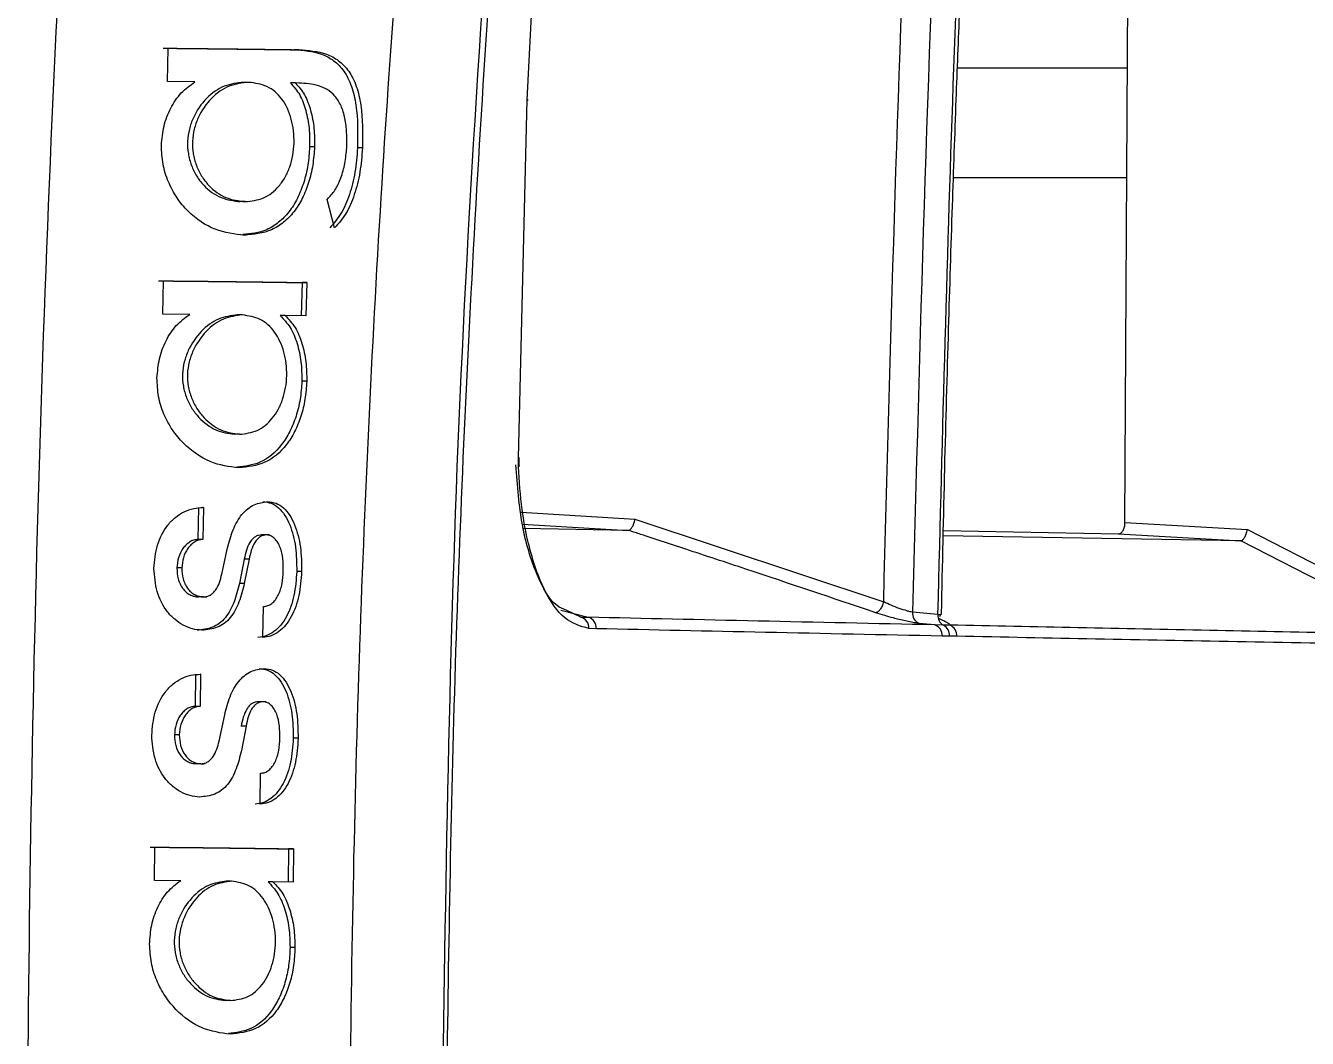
# Model space of a CAD drawing. Extents: x 525 to 609, y 649 to 778.
# Drawn here: x 539.108 to 541.303, y 718.034 to 719.768 of the extents above; entities that cross this region are included whole.
import ezdxf

# ---------------------------------------------------------------- set-up
doc = ezdxf.new("R2010")
doc.units = 0
doc.header["$MEASUREMENT"] = 0
doc.layers.add('1', color=4, linetype='Continuous')

# ---------------------------------------------------------------- blocks, each defined once
blk = doc.blocks.new('JETSETTER')
at = {"layer": '1', "color": 3, "linetype": 'Continuous', "lineweight": 25}
for p, q in [((15.8634, 49.7928), (15.87, 51.0135)), ((14.2237, 50.548), (14.225, 50.605)), ((14.4485, 50.6024), (14.4401, 50.6024)), ((15.8676, 50.5708), (15.5765, 50.5708)), ((14.2709, 50.5475), (14.2237, 50.548)), ((14.3618, 50.5465), (14.3535, 50.5465)), ((14.4428, 50.5455), (14.4344, 50.5455)), ((14.4491, 50.5454), (14.4428, 50.5455)), ((14.8248, 49.9036), (14.8399, 50.5166)), ((14.4757, 50.4362), (14.4673, 50.4362)), ((14.5577, 50.4341), (14.5493, 50.4341)), ((15.5697, 50.3833), (15.8666, 50.3833)), ((14.3568, 50.3422), (14.3484, 50.3422)), ((14.3568, 50.3422), (14.3577, 50.3422)), ((14.5101, 50.2974), (14.4974, 50.3461)), ((14.2158, 50.1496), (14.2168, 50.2065)), ((14.4543, 50.2036), (14.4525, 50.1466)), ((14.4627, 50.2036), (14.4543, 50.2036)), ((14.4627, 50.2036), (14.4609, 50.1466)), ((14.2619, 50.1491), (14.2158, 50.1496)), ((14.3512, 50.1481), (14.3429, 50.1481)), ((14.4252, 50.1471), (14.4169, 50.1471)), ((14.4609, 50.1466), (14.4252, 50.1471)), ((14.4623, 50.0345), (14.4539, 50.0345)), ((14.3471, 49.9438), (14.3388, 49.9438)), ((14.3471, 49.9438), (14.348, 49.9438)), ((14.8247, 49.8883), (14.8248, 49.9036)), ((14.8261, 49.8895), (14.8262, 49.9042)), ((14.8261, 49.8888), (14.8261, 49.8893)), ((14.277, 49.8186), (14.2759, 49.7635)), ((14.2853, 49.8186), (14.2843, 49.7635)), ((14.2853, 49.8186), (14.2845, 49.8186)), ((14.8293, 49.8102), (15.0243, 49.7987)), ((15.0243, 49.7987), (15.4502, 49.6569)), ((14.8315, 49.79), (15.0129, 49.7793)), ((15.0129, 49.7793), (14.8335, 49.7823)), ((15.5524, 49.7788), (15.8524, 49.7734)), ((15.8634, 49.7928), (16.0734, 49.7807)), ((16.0734, 49.7807), (16.3304, 49.6484)), ((14.2843, 49.7635), (14.2759, 49.7635)), ((14.3987, 49.7714), (14.385, 49.7714)), ((16.0617, 49.7614), (15.5522, 49.7701)), ((15.8524, 49.7734), (16.0617, 49.7614)), ((16.3155, 49.6309), (16.0617, 49.7614)), ((14.3169, 49.7042), (14.3268, 49.7493)), ((14.2483, 49.7148), (14.2399, 49.7148)), ((14.3553, 49.7298), (14.347, 49.688)), ((14.3637, 49.7298), (14.3553, 49.7298)), ((14.3637, 49.7298), (14.3554, 49.688)), ((14.4536, 49.7089), (14.4452, 49.7089)), ((14.3554, 49.688), (14.347, 49.688)), ((14.2854, 49.6653), (14.2771, 49.6653)), ((14.2854, 49.6653), (14.2911, 49.6653)), ((14.3872, 49.5959), (14.3883, 49.6489)), ((14.8974, 49.6428), (14.9443, 49.6305)), ((14.9314, 49.6308), (14.9066, 49.6427)), ((14.9314, 49.6308), (14.9443, 49.6305)), ((15.5431, 49.635), (15.4996, 49.6392)), ((15.5465, 49.6318), (15.5491, 49.6372)), ((14.9584, 49.6108), (14.9454, 49.6112)), ((15.538, 49.6174), (15.5107, 49.62)), ((15.5524, 49.6167), (15.538, 49.6174)), ((15.5633, 49.6169), (15.5524, 49.6167)), ((15.5631, 49.5983), (15.5504, 49.5983)), ((15.5757, 49.5978), (15.5631, 49.5983)), ((14.2721, 49.5329), (14.2713, 49.4778)), ((14.2804, 49.5329), (14.2796, 49.4778)), ((14.2804, 49.5329), (14.2797, 49.5329)), ((14.2796, 49.4778), (14.2713, 49.4778)), ((14.3929, 49.4857), (14.3792, 49.4857)), ((14.3122, 49.4185), (14.3218, 49.4636)), ((14.2441, 49.4291), (14.2357, 49.4291)), ((14.3584, 49.4441), (14.35, 49.4441)), ((14.3584, 49.4441), (14.3504, 49.4023)), ((14.4475, 49.4232), (14.4392, 49.4232)), ((14.2811, 49.3796), (14.2727, 49.3796)), ((14.2811, 49.3796), (14.2868, 49.3796)), ((14.3823, 49.3102), (14.3831, 49.3632)), ((14.2019, 49.1798), (14.2024, 49.2367)), ((14.4313, 49.2338), (14.4305, 49.1768)), ((14.4396, 49.2338), (14.4313, 49.2338)), ((14.4396, 49.2338), (14.4388, 49.1768)), ((14.2465, 49.1793), (14.2019, 49.1798)), ((14.333, 49.1783), (14.3246, 49.1783)), ((14.4045, 49.1773), (14.3961, 49.1773)), ((14.4388, 49.1768), (14.4045, 49.1773)), ((14.4421, 49.0647), (14.4337, 49.0647)), ((14.3317, 48.974), (14.3233, 48.974)), ((14.3317, 48.974), (14.3325, 48.974))]:
    blk.add_line(p, q, dxfattribs=at)
for centre, radius, start, end in [((14.9261, 49.6122), 0.0193, 356.9135, 74.2802), ((14.939, 49.6119), 0.0193, 356.9389, 74.2703), ((15.5185, 49.6373), 0.019, 174.4118, 245.7826), ((15.5626, 49.6333), 0.0195, 175.0637, 238.7872), ((15.5309, 49.5992), 0.0195, 357.1615, 68.6856), ((15.5432, 49.599), 0.02, 358.0102, 62.28), ((15.5562, 49.5987), 0.0195, 357.1569, 68.4201)]:
    blk.add_arc(centre, radius, start, end, dxfattribs=at)
for points, knots in [([(14.3711, 54.0201), (14.3109, 53.6225), (14.1913, 52.8313), (14.0886, 51.6372), (14.0183, 50.4483), (13.9849, 49.2603), (13.9791, 48.0806), (13.9958, 46.9084), (14.0489, 45.7426), (14.1428, 44.5718), (14.2527, 43.7947), (14.308, 43.4039)], [0, 0, 0, 0, 0.113392, 0.225638, 0.337341, 0.448782, 0.560233, 0.669481, 0.778832, 0.888788, 1, 1, 1, 1]), ([(15.0878, 54.0105), (15.055, 53.8551), (14.9889, 53.5411), (14.9011, 53.062), (14.8212, 52.5712), (14.7504, 52.0689), (14.6909, 51.5698), (14.6334, 50.9879), (14.5833, 50.3124), (14.547, 49.5188), (14.5338, 48.798), (14.5356, 48.1694), (14.5459, 47.6519), (14.5648, 47.1505), (14.5918, 46.6656), (14.6275, 46.1827), (14.6822, 45.5959), (14.7652, 44.9085), (14.8821, 44.1387), (14.9798, 43.6372), (15.0279, 43.3901)], [0, 0, 0, 0, 0.044709, 0.090349, 0.13691, 0.184379, 0.232745, 0.277954, 0.348417, 0.422679, 0.500679, 0.550525, 0.598903, 0.645795, 0.691185, 0.735062, 0.781563, 0.856423, 0.929252, 1, 1, 1, 1]), ([(15.5431, 49.635), (15.5512, 49.9472), (15.5672, 50.5715), (15.611, 51.5073), (15.6556, 52.1299), (15.6779, 52.4413)], [0, 0, 0, 0, 0.333307, 0.666645, 1, 1, 1, 1]), ([(15.6328, 52.4213), (15.6008, 51.9582), (15.5367, 51.032), (15.512, 50.1034), (15.4996, 49.6392)], [0, 0, 0, 0, 0.500027, 1, 1, 1, 1]), ([(15.5492, 49.6372), (15.551, 49.7199), (15.5545, 49.8824), (15.561, 50.1151), (15.5676, 50.3257), (15.574, 50.5076), (15.5799, 50.6608), (15.5852, 50.79), (15.5909, 50.922), (15.5982, 51.0795), (15.6082, 51.2802), (15.6213, 51.52), (15.638, 51.7989), (15.6581, 52.1026), (15.6742, 52.3133), (15.6821, 52.418)], [0, 0, 0, 0, 0.0891037, 0.1750696, 0.2507321, 0.3160921, 0.3711488, 0.4159022, 0.4554159, 0.5135098, 0.5856868, 0.671947, 0.7722908, 0.8867187, 1, 1, 1, 1]), ([(15.4502, 49.6569), (15.4617, 50.0945), (15.4849, 50.9698), (15.5425, 51.8431), (15.5714, 52.2797)], [0, 0, 0, 0, 0.49994, 1, 1, 1, 1]), ([(14.8399, 50.5166), (14.8458, 50.6351), (14.857, 50.8623), (14.8839, 51.1978), (14.9074, 51.414), (14.9191, 51.5221)], [0, 0, 0, 0, 0.3524191, 0.6760723, 1, 1, 1, 1]), ([(14.6937, 48.7003), (14.6996, 49.1227), (14.7112, 49.9675), (14.7715, 50.8102), (14.8016, 51.2316)], [0, 0, 0, 0, 0.499996, 1, 1, 1, 1]), ([(14.8157, 51.2322), (14.81, 51.1641), (14.7813, 50.8237), (14.7429, 50.2314), (14.7101, 49.4546), (14.7034, 48.9505), (14.7, 48.6984)], [0, 0, 0, 0, 0.080791, 0.403984, 0.70191, 1, 1, 1, 1]), ([(14.2166, 50.605), (14.2576, 50.6045), (14.3395, 50.6037), (14.4066, 50.6028), (14.4401, 50.6024)], [0, 0, 0, 0, 0.5002552, 1, 1, 1, 1]), ([(14.225, 50.605), (14.266, 50.6045), (14.3479, 50.6037), (14.415, 50.6028), (14.4485, 50.6024)], [0, 0, 0, 0, 0.500249, 1, 1, 1, 1]), ([(14.4401, 50.6024), (14.4566, 50.6012), (14.4813, 50.5994), (14.5088, 50.5848), (14.5267, 50.567), (14.5396, 50.5406), (14.5501, 50.4968), (14.5496, 50.4592), (14.5493, 50.4341)], [0, 0, 0, 0, 0.249345, 0.375039, 0.500403, 0.625244, 0.750197, 1, 1, 1, 1]), ([(14.4485, 50.6024), (14.4649, 50.6012), (14.4896, 50.5994), (14.5172, 50.5848), (14.535, 50.567), (14.548, 50.5406), (14.5584, 50.4968), (14.558, 50.4592), (14.5577, 50.4341)], [0, 0, 0, 0, 0.249351, 0.375037, 0.500403, 0.625244, 0.750196, 1, 1, 1, 1]), ([(14.2134, 50.4387), (14.2144, 50.4498), (14.2164, 50.4721), (14.2286, 50.5028), (14.2464, 50.5299), (14.2628, 50.5416), (14.2709, 50.5475)], [0, 0, 0, 0, 0.251837, 0.502159, 0.750559, 1, 1, 1, 1]), ([(14.3544, 50.5465), (14.3432, 50.5453), (14.3209, 50.5428), (14.2894, 50.5209), (14.27, 50.4929), (14.2607, 50.4665), (14.2575, 50.4455), (14.2589, 50.4243), (14.2644, 50.404), (14.2734, 50.3855), (14.2894, 50.3648), (14.3152, 50.3464), (14.3373, 50.3436), (14.3484, 50.3422)], [0, 0, 0, 0, 0.124946, 0.2493568, 0.3746145, 0.4370006, 0.4991659, 0.5613743, 0.6238107, 0.6866109, 0.749653, 0.874484, 1, 1, 1, 1]), ([(14.3628, 50.5465), (14.3516, 50.5453), (14.3292, 50.5428), (14.2978, 50.5209), (14.2783, 50.4929), (14.2691, 50.4665), (14.2659, 50.4455), (14.2673, 50.4243), (14.2727, 50.404), (14.2817, 50.3855), (14.2978, 50.3648), (14.3236, 50.3464), (14.3457, 50.3436), (14.3568, 50.3422)], [0, 0, 0, 0, 0.124946, 0.249355, 0.374619, 0.437005, 0.49917, 0.561379, 0.623812, 0.686612, 0.749649, 0.874484, 1, 1, 1, 1]), ([(14.3568, 50.3422), (14.3675, 50.3433), (14.3888, 50.3456), (14.4117, 50.3634), (14.4257, 50.3837), (14.4337, 50.4017), (14.4389, 50.4216), (14.441, 50.4426), (14.4401, 50.4636), (14.4363, 50.4837), (14.4296, 50.5022), (14.4202, 50.5183), (14.4083, 50.5308), (14.3898, 50.5431), (14.3736, 50.5451), (14.3628, 50.5465)], [0, 0, 0, 0, 0.124784, 0.249008, 0.31191, 0.374468, 0.436782, 0.499079, 0.561575, 0.62413, 0.686729, 0.749478, 0.812048, 0.87451, 1, 1, 1, 1]), ([(14.4344, 50.5455), (14.4401, 50.5391), (14.4514, 50.5263), (14.4613, 50.4985), (14.4672, 50.4682), (14.4673, 50.4469), (14.4673, 50.4362)], [0, 0, 0, 0, 0.2495579, 0.4990385, 0.7488922, 1, 1, 1, 1]), ([(14.4428, 50.5455), (14.4484, 50.5391), (14.4597, 50.5263), (14.4696, 50.4985), (14.4756, 50.4682), (14.4757, 50.4469), (14.4757, 50.4362)], [0, 0, 0, 0, 0.249569, 0.499046, 0.748905, 1, 1, 1, 1]), ([(14.5307, 50.4346), (14.5309, 50.4432), (14.5312, 50.4603), (14.5284, 50.4852), (14.5216, 50.5072), (14.5074, 50.5295), (14.4829, 50.5431), (14.4604, 50.5446), (14.4491, 50.5454)], [0, 0, 0, 0, 0.125493, 0.250168, 0.375051, 0.500572, 0.750148, 1, 1, 1, 1]), ([(14.8399, 50.5166), (14.8404, 50.5166), (14.8416, 50.5167), (14.8415, 50.5168), (14.8403, 50.5169), (14.8399, 50.517)], [0, 0, 0, 0, 0.388935, 0.795836, 1, 1, 1, 1]), ([(14.3557, 50.2845), (14.3389, 50.2865), (14.3054, 50.2906), (14.2651, 50.3174), (14.2394, 50.3481), (14.2247, 50.3757), (14.2149, 50.4063), (14.2139, 50.4279), (14.2134, 50.4387)], [0, 0, 0, 0, 0.250278, 0.498062, 0.623327, 0.748656, 0.873982, 1, 1, 1, 1]), ([(14.4673, 50.4362), (14.4665, 50.4257), (14.465, 50.4047), (14.4577, 50.3747), (14.4469, 50.3474), (14.4324, 50.324), (14.4145, 50.306), (14.3888, 50.2895), (14.3668, 50.2872), (14.3528, 50.2857)], [0, 0, 0, 0, 0.129604, 0.258556, 0.386953, 0.515093, 0.643099, 0.771608, 1, 1, 1, 1]), ([(14.4757, 50.4362), (14.4749, 50.4257), (14.4734, 50.4047), (14.466, 50.3747), (14.4553, 50.3474), (14.4408, 50.324), (14.4229, 50.306), (14.3955, 50.2886), (14.3716, 50.2862), (14.3557, 50.2845)], [0, 0, 0, 0, 0.125807, 0.250974, 0.375602, 0.499985, 0.624245, 0.748973, 1, 1, 1, 1]), ([(14.4974, 50.3461), (14.502, 50.351), (14.5111, 50.3609), (14.5212, 50.3825), (14.5284, 50.4074), (14.53, 50.4255), (14.5307, 50.4346)], [0, 0, 0, 0, 0.251109, 0.500566, 0.749471, 1, 1, 1, 1]), ([(14.5493, 50.4341), (14.5482, 50.4201), (14.546, 50.3921), (14.5362, 50.3534), (14.5217, 50.3202), (14.5084, 50.305), (14.5017, 50.2974)], [0, 0, 0, 0, 0.250653, 0.499403, 0.748664, 1, 1, 1, 1]), ([(14.5577, 50.4341), (14.5566, 50.4201), (14.5544, 50.3921), (14.5445, 50.3534), (14.5301, 50.3202), (14.5168, 50.305), (14.5101, 50.2974)], [0, 0, 0, 0, 0.250651, 0.499405, 0.748655, 1, 1, 1, 1]), ([(14.2085, 50.2065), (14.2545, 50.2061), (14.3468, 50.2051), (14.4184, 50.2041), (14.4543, 50.2036)], [0, 0, 0, 0, 0.498859, 1, 1, 1, 1]), ([(14.2168, 50.2065), (14.2629, 50.2061), (14.3551, 50.2051), (14.4268, 50.2041), (14.4627, 50.2036)], [0, 0, 0, 0, 0.498861, 1, 1, 1, 1]), ([(14.2059, 50.0403), (14.2069, 50.0514), (14.2087, 50.0736), (14.2204, 50.1044), (14.2378, 50.1316), (14.2538, 50.1432), (14.2619, 50.1491)], [0, 0, 0, 0, 0.252349, 0.502747, 0.750663, 1, 1, 1, 1]), ([(14.3437, 50.1481), (14.3328, 50.1467), (14.3109, 50.144), (14.2805, 50.1216), (14.2614, 50.094), (14.2521, 50.068), (14.2488, 50.0471), (14.2503, 50.026), (14.2561, 50.0059), (14.2653, 49.9877), (14.2813, 49.9673), (14.3063, 49.9485), (14.3279, 49.9453), (14.3388, 49.9438)], [0, 0, 0, 0, 0.124858, 0.249327, 0.374409, 0.436718, 0.498904, 0.561115, 0.623653, 0.686706, 0.749693, 0.87455, 1, 1, 1, 1]), ([(14.3521, 50.1481), (14.3412, 50.1467), (14.3193, 50.144), (14.2889, 50.1216), (14.2698, 50.094), (14.2605, 50.068), (14.2572, 50.0471), (14.2587, 50.026), (14.2645, 50.0059), (14.2737, 49.9877), (14.2896, 49.9673), (14.3147, 49.9485), (14.3363, 49.9453), (14.3471, 49.9438)], [0, 0, 0, 0, 0.124865, 0.249327, 0.374409, 0.436719, 0.498904, 0.561115, 0.623653, 0.686705, 0.749688, 0.874547, 1, 1, 1, 1]), ([(14.3471, 49.9438), (14.3576, 49.945), (14.3783, 49.9475), (14.4003, 49.9657), (14.4138, 49.9859), (14.4215, 50.0038), (14.4265, 50.0235), (14.4286, 50.0442), (14.4275, 50.065), (14.4236, 50.0849), (14.4169, 50.1032), (14.4047, 50.1242), (14.3834, 50.1436), (14.3626, 50.1466), (14.3521, 50.1481)], [0, 0, 0, 0, 0.124992, 0.249363, 0.312142, 0.374762, 0.43713, 0.499406, 0.561772, 0.624293, 0.687078, 0.750136, 0.874834, 1, 1, 1, 1]), ([(14.4169, 50.1471), (14.4229, 50.1408), (14.435, 50.1281), (14.4465, 50.0999), (14.4535, 50.0683), (14.4538, 50.0458), (14.4539, 50.0345)], [0, 0, 0, 0, 0.249091, 0.497556, 0.74819, 1, 1, 1, 1]), ([(14.4252, 50.1471), (14.4313, 50.1408), (14.4434, 50.1281), (14.4549, 50.0999), (14.4619, 50.0683), (14.4622, 50.0458), (14.4623, 50.0345)], [0, 0, 0, 0, 0.249087, 0.497555, 0.748192, 1, 1, 1, 1]), ([(14.3459, 49.8861), (14.3294, 49.8883), (14.2965, 49.8926), (14.2573, 49.9203), (14.2318, 49.9506), (14.217, 49.9777), (14.2073, 50.0081), (14.2064, 50.0295), (14.2059, 50.0403)], [0, 0, 0, 0, 0.249761, 0.49883, 0.624122, 0.749065, 0.874318, 1, 1, 1, 1]), ([(14.4539, 50.0345), (14.4532, 50.0242), (14.4518, 50.0036), (14.4445, 49.9743), (14.4338, 49.9478), (14.415, 49.9179), (14.385, 49.8923), (14.3563, 49.8889), (14.3428, 49.8873)], [0, 0, 0, 0, 0.129581, 0.258562, 0.387431, 0.516127, 0.772115, 1, 1, 1, 1]), ([(14.4623, 50.0345), (14.4616, 50.0242), (14.4601, 50.0036), (14.4528, 49.9743), (14.4421, 49.9478), (14.4233, 49.9179), (14.3918, 49.8914), (14.3612, 49.8879), (14.3459, 49.8861)], [0, 0, 0, 0, 0.1257172, 0.2508553, 0.3758774, 0.5007434, 0.7490938, 1, 1, 1, 1]), ([(14.9066, 49.6427), (14.9013, 49.6447), (14.8823, 49.6517), (14.8549, 49.7013), (14.8288, 49.7847), (14.8231, 49.856), (14.8202, 49.8917)], [0, 0, 0, 0, 0.114259, 0.409359, 0.704663, 1, 1, 1, 1]), ([(14.8259, 49.8899), (14.8261, 49.8897), (14.8265, 49.8892), (14.8254, 49.8887), (14.8247, 49.8883)], [0, 0, 0, 0, 0.321646, 1, 1, 1, 1]), ([(14.9454, 49.6112), (14.9312, 49.615), (14.904, 49.6224), (14.8676, 49.6744), (14.8439, 49.7422), (14.8295, 49.8169), (14.8264, 49.8635), (14.8247, 49.8883)], [0, 0, 0, 0, 0.236085, 0.451985, 0.6924227, 0.8359136, 1, 1, 1, 1]), ([(14.8248, 49.9036), (14.8254, 49.9037), (14.8265, 49.9039), (14.8261, 49.9041), (14.826, 49.9041)], [0, 0, 0, 0, 0.606807, 1, 1, 1, 1]), ([(14.3268, 49.7493), (14.3296, 49.7598), (14.335, 49.7807), (14.3478, 49.8034), (14.361, 49.8165), (14.3758, 49.826), (14.3876, 49.8274), (14.3954, 49.8283)], [0, 0, 0, 0, 0.251036, 0.498925, 0.623583, 0.748548, 1, 1, 1, 1]), ([(14.3871, 49.8283), (14.3919, 49.8278), (14.4016, 49.8267), (14.4145, 49.8184), (14.4253, 49.8055), (14.4362, 49.7838), (14.4445, 49.751), (14.445, 49.723), (14.4452, 49.7089)], [0, 0, 0, 0, 0.125638, 0.250278, 0.375169, 0.501023, 0.749758, 1, 1, 1, 1]), ([(14.3954, 49.8283), (14.4003, 49.8278), (14.4099, 49.8267), (14.4229, 49.8184), (14.4336, 49.8055), (14.4445, 49.7838), (14.4529, 49.751), (14.4534, 49.723), (14.4536, 49.7089)], [0, 0, 0, 0, 0.125629, 0.250273, 0.375169, 0.501023, 0.749759, 1, 1, 1, 1]), ([(14.2007, 49.714), (14.2019, 49.7274), (14.2044, 49.7543), (14.2198, 49.7843), (14.2371, 49.8022), (14.2524, 49.8117), (14.2687, 49.8176), (14.2798, 49.8182), (14.2853, 49.8186)], [0, 0, 0, 0, 0.250119, 0.498622, 0.623912, 0.74854, 0.873829, 1, 1, 1, 1]), ([(15.0129, 49.7793), (15.0136, 49.7794), (15.0148, 49.7796), (15.0171, 49.7813), (15.0198, 49.7848), (15.0221, 49.7899), (15.0235, 49.7947), (15.024, 49.7973), (15.0243, 49.7987)], [0, 0, 0, 0, 0.138115, 0.269, 0.50147, 0.734973, 0.864573, 1, 1, 1, 1]), ([(15.4365, 49.6383), (15.3625, 49.6632), (15.2542, 49.6997), (15.1224, 49.7433), (15.0583, 49.7644), (15.0266, 49.7749), (15.0171, 49.778), (15.014, 49.779), (15.0129, 49.7793)], [0, 0, 0, 0, 0.5251924, 0.7678535, 0.9326208, 0.9785388, 0.9923312, 1, 1, 1, 1]), ([(15.8524, 49.7734), (15.8539, 49.7737), (15.8568, 49.7742), (15.8603, 49.7788), (15.8629, 49.7851), (15.8633, 49.7902), (15.8634, 49.7928)], [0, 0, 0, 0, 0.253403, 0.505513, 0.752045, 1, 1, 1, 1]), ([(16.0617, 49.7614), (16.0623, 49.7616), (16.0635, 49.7618), (16.0657, 49.7637), (16.0684, 49.7673), (16.0713, 49.7734), (16.0727, 49.7782), (16.0734, 49.7807)], [0, 0, 0, 0, 0.1437803, 0.277707, 0.5110425, 0.7448354, 1, 1, 1, 1]), ([(14.2759, 49.7635), (14.2735, 49.7633), (14.2686, 49.7628), (14.2617, 49.7595), (14.2554, 49.7545), (14.2484, 49.746), (14.2417, 49.7327), (14.2405, 49.7208), (14.2399, 49.7148)], [0, 0, 0, 0, 0.125142, 0.2500848, 0.3753398, 0.5006875, 0.7503301, 1, 1, 1, 1]), ([(14.2843, 49.7635), (14.2819, 49.7633), (14.277, 49.7628), (14.27, 49.7595), (14.2638, 49.7545), (14.2567, 49.746), (14.2501, 49.7327), (14.2489, 49.7208), (14.2483, 49.7148)], [0, 0, 0, 0, 0.125133, 0.250076, 0.375354, 0.500714, 0.750329, 1, 1, 1, 1]), ([(14.3853, 49.7714), (14.3834, 49.7713), (14.3797, 49.771), (14.3742, 49.7686), (14.3692, 49.7645), (14.3636, 49.757), (14.3586, 49.7453), (14.3564, 49.735), (14.3553, 49.7298)], [0, 0, 0, 0, 0.125275, 0.250066, 0.375087, 0.500395, 0.749665, 1, 1, 1, 1]), ([(14.3936, 49.7714), (14.3918, 49.7713), (14.3881, 49.771), (14.3826, 49.7686), (14.3776, 49.7645), (14.372, 49.757), (14.3669, 49.7453), (14.3648, 49.735), (14.3637, 49.7298)], [0, 0, 0, 0, 0.125286, 0.250089, 0.375086, 0.500412, 0.749672, 1, 1, 1, 1]), ([(14.4222, 49.7094), (14.4221, 49.7164), (14.422, 49.7305), (14.4183, 49.7475), (14.4129, 49.7589), (14.4074, 49.7656), (14.4009, 49.7703), (14.3961, 49.771), (14.3936, 49.7714)], [0, 0, 0, 0, 0.250957, 0.499268, 0.624739, 0.750017, 0.874661, 1, 1, 1, 1]), ([(14.2828, 49.6083), (14.2773, 49.6088), (14.2664, 49.6097), (14.2505, 49.6164), (14.2359, 49.6263), (14.219, 49.6441), (14.2037, 49.6737), (14.2017, 49.7005), (14.2007, 49.714)], [0, 0, 0, 0, 0.125887, 0.251156, 0.376048, 0.50073, 0.749016, 1, 1, 1, 1]), ([(14.2399, 49.7148), (14.2403, 49.7085), (14.2408, 49.6991), (14.2451, 49.6877), (14.2496, 49.68), (14.2554, 49.6736), (14.2621, 49.6689), (14.2694, 49.6659), (14.2745, 49.6655), (14.2771, 49.6653)], [0, 0, 0, 0, 0.2491325, 0.3739325, 0.4985441, 0.6237178, 0.7486847, 0.8741056, 1, 1, 1, 1]), ([(14.2483, 49.7148), (14.2486, 49.7085), (14.2491, 49.6991), (14.2535, 49.6877), (14.258, 49.68), (14.2637, 49.6736), (14.2704, 49.6689), (14.2778, 49.6659), (14.2829, 49.6655), (14.2854, 49.6653)], [0, 0, 0, 0, 0.249133, 0.373933, 0.498544, 0.623712, 0.748672, 0.874104, 1, 1, 1, 1]), ([(14.2854, 49.6653), (14.2874, 49.6654), (14.2915, 49.6657), (14.2972, 49.6683), (14.3023, 49.6722), (14.3081, 49.6791), (14.3134, 49.6899), (14.3158, 49.6994), (14.3169, 49.7042)], [0, 0, 0, 0, 0.125615, 0.250572, 0.375574, 0.500483, 0.749032, 1, 1, 1, 1]), ([(14.4452, 49.7089), (14.4442, 49.695), (14.4421, 49.6673), (14.4309, 49.636), (14.4182, 49.6164), (14.4064, 49.6054), (14.3933, 49.5979), (14.3837, 49.5965), (14.3788, 49.5959)], [0, 0, 0, 0, 0.250009, 0.498387, 0.623604, 0.748659, 0.874002, 1, 1, 1, 1]), ([(14.4536, 49.7089), (14.4525, 49.695), (14.4504, 49.6673), (14.4393, 49.636), (14.4265, 49.6164), (14.4148, 49.6054), (14.4016, 49.5979), (14.392, 49.5965), (14.3872, 49.5959)], [0, 0, 0, 0, 0.250008, 0.498391, 0.623599, 0.748658, 0.873998, 1, 1, 1, 1]), ([(14.3883, 49.6489), (14.3908, 49.6492), (14.3958, 49.6498), (14.4027, 49.6539), (14.4088, 49.6602), (14.4154, 49.671), (14.4208, 49.6877), (14.4217, 49.7022), (14.4222, 49.7094)], [0, 0, 0, 0, 0.125206, 0.250172, 0.375292, 0.500716, 0.750266, 1, 1, 1, 1]), ([(14.347, 49.688), (14.3444, 49.6774), (14.339, 49.6562), (14.3267, 49.6327), (14.3129, 49.6194), (14.2969, 49.6103), (14.2834, 49.6091), (14.2744, 49.6083)], [0, 0, 0, 0, 0.251787, 0.50007, 0.624348, 0.748698, 1, 1, 1, 1]), ([(14.3554, 49.688), (14.3527, 49.6774), (14.3474, 49.6562), (14.3351, 49.6327), (14.3213, 49.6194), (14.3053, 49.6103), (14.2918, 49.6091), (14.2828, 49.6083)], [0, 0, 0, 0, 0.251784, 0.500068, 0.624351, 0.748701, 1, 1, 1, 1]), ([(15.4502, 49.6569), (15.4498, 49.6556), (15.449, 49.653), (15.447, 49.6483), (15.4441, 49.6434), (15.4409, 49.64), (15.4384, 49.6385), (15.4372, 49.6383), (15.4365, 49.6383)], [0, 0, 0, 0, 0.136828, 0.267147, 0.500025, 0.732857, 0.863188, 1, 1, 1, 1]), ([(15.4996, 49.6392), (15.4982, 49.6394), (15.4954, 49.6399), (15.488, 49.6419), (15.4771, 49.6454), (15.463, 49.6507), (15.4544, 49.6549), (15.4502, 49.6569)], [0, 0, 0, 0, 0.1198646, 0.2428586, 0.4954326, 0.7504851, 1, 1, 1, 1]), ([(15.538, 49.6174), (15.436, 49.6196), (15.2316, 49.6239), (15.0402, 49.6283), (14.9443, 49.6305)], [0, 0, 0, 0, 0.498629, 1, 1, 1, 1]), ([(15.4668, 49.6292), (15.4618, 49.6306), (15.4513, 49.6334), (15.4416, 49.6366), (15.4365, 49.6383)], [0, 0, 0, 0, 0.4799108, 1, 1, 1, 1]), ([(15.5107, 49.62), (15.5082, 49.6203), (15.503, 49.6209), (15.4899, 49.6235), (15.4772, 49.6263), (15.4683, 49.6288), (15.4668, 49.6292)], [0, 0, 0, 0, 0.237624, 0.481987, 0.910337, 1, 1, 1, 1]), ([(15.5487, 49.6372), (15.5489, 49.6364), (15.5491, 49.6352), (15.5466, 49.6347), (15.5443, 49.6349), (15.5431, 49.635)], [0, 0, 0, 0, 0.445535, 0.725734, 1, 1, 1, 1]), ([(15.5439, 49.6288), (15.5472, 49.6274), (15.5538, 49.6246), (15.5598, 49.6212), (15.5633, 49.6185), (15.5633, 49.6174), (15.5633, 49.6169)], [0, 0, 0, 0, 0.266417, 0.5357679, 0.7686851, 1, 1, 1, 1]), ([(15.5504, 49.5983), (15.4485, 49.6003), (15.2447, 49.6045), (15.0538, 49.6087), (14.9584, 49.6108)], [0, 0, 0, 0, 0.499983, 1, 1, 1, 1]), ([(20.1426, 49.5339), (20.0867, 49.5348), (19.9856, 49.5364), (19.8517, 49.5386), (19.75, 49.5403), (19.68, 49.5414), (19.6385, 49.5421), (19.5997, 49.5428), (19.5534, 49.5435), (19.4923, 49.5445), (19.4315, 49.5455), (19.3623, 49.5467), (19.2901, 49.5479), (19.21, 49.5492), (19.1258, 49.5506), (19.0295, 49.5523), (18.9275, 49.554), (18.8086, 49.5561), (18.6786, 49.5583), (18.5386, 49.5607), (18.3901, 49.5633), (18.2413, 49.5659), (18.0904, 49.5686), (17.9411, 49.5713), (17.7908, 49.574), (17.6344, 49.5769), (17.477, 49.5798), (17.3089, 49.5829), (17.1363, 49.5861), (16.962, 49.5894), (16.791, 49.5927), (16.6235, 49.5958), (16.3587, 49.601), (15.9967, 49.608), (15.7096, 49.6139), (15.5633, 49.6169)], [0, 0, 0, 0, 0.0311019, 0.0562823, 0.0755409, 0.0888777, 0.0962928, 0.0993372, 0.1111644, 0.1229632, 0.1347331, 0.1464745, 0.1633002, 0.1770637, 0.1936844, 0.2131618, 0.2344577, 0.2548751, 0.2849746, 0.313681, 0.3409947, 0.3771607, 0.4069532, 0.436616, 0.4726309, 0.5041052, 0.5386976, 0.5764082, 0.6161641, 0.6551152, 0.6953622, 0.7345345, 0.7727635, 0.8842696, 1, 1, 1, 1]), ([(20.1511, 49.5159), (19.9283, 49.5199), (19.4829, 49.5279), (18.8512, 49.5397), (18.2435, 49.5507), (17.661, 49.5608), (17.1002, 49.5703), (16.5623, 49.5795), (16.0488, 49.5886), (15.7334, 49.5947), (15.5757, 49.5978)], [0, 0, 0, 0, 0.124992, 0.249991, 0.374994, 0.500001, 0.625009, 0.750014, 0.875011, 1, 1, 1, 1]), ([(14.3218, 49.4636), (14.3245, 49.4741), (14.3298, 49.495), (14.3424, 49.5177), (14.3554, 49.5308), (14.37, 49.5403), (14.3816, 49.5417), (14.3894, 49.5426)], [0, 0, 0, 0, 0.251034, 0.49893, 0.62358, 0.748549, 1, 1, 1, 1]), ([(14.381, 49.5426), (14.3859, 49.5421), (14.3954, 49.5409), (14.4083, 49.5327), (14.419, 49.5198), (14.4299, 49.4981), (14.4383, 49.4653), (14.4389, 49.4372), (14.4392, 49.4232)], [0, 0, 0, 0, 0.125637, 0.25027, 0.375162, 0.501022, 0.749764, 1, 1, 1, 1]), ([(14.3894, 49.5426), (14.3942, 49.5421), (14.4038, 49.5409), (14.4167, 49.5327), (14.4273, 49.5198), (14.4382, 49.4981), (14.4467, 49.4653), (14.4472, 49.4372), (14.4475, 49.4232)], [0, 0, 0, 0, 0.125626, 0.250263, 0.375156, 0.501015, 0.749757, 1, 1, 1, 1]), ([(14.1969, 49.4283), (14.1981, 49.4417), (14.2004, 49.4685), (14.2156, 49.4985), (14.2327, 49.5164), (14.2478, 49.526), (14.264, 49.5319), (14.2749, 49.5325), (14.2804, 49.5329)], [0, 0, 0, 0, 0.250129, 0.498657, 0.623943, 0.748563, 0.87384, 1, 1, 1, 1]), ([(14.2713, 49.4778), (14.2688, 49.4776), (14.264, 49.4771), (14.2571, 49.4738), (14.2509, 49.4688), (14.2439, 49.4603), (14.2375, 49.447), (14.2363, 49.4351), (14.2357, 49.4291)], [0, 0, 0, 0, 0.125127, 0.250085, 0.375342, 0.500703, 0.750335, 1, 1, 1, 1]), ([(14.2796, 49.4778), (14.2772, 49.4776), (14.2724, 49.4771), (14.2655, 49.4738), (14.2593, 49.4688), (14.2523, 49.4603), (14.2458, 49.447), (14.2447, 49.4351), (14.2441, 49.4291)], [0, 0, 0, 0, 0.1251268, 0.2500854, 0.375355, 0.5007132, 0.7503542, 1, 1, 1, 1]), ([(14.3795, 49.4857), (14.3777, 49.4856), (14.374, 49.4853), (14.3686, 49.4829), (14.3637, 49.4788), (14.3582, 49.4713), (14.3532, 49.4596), (14.3511, 49.4493), (14.35, 49.4441)], [0, 0, 0, 0, 0.1252719, 0.2500599, 0.3750742, 0.500382, 0.7496618, 1, 1, 1, 1]), ([(14.3879, 49.4857), (14.3861, 49.4856), (14.3824, 49.4853), (14.377, 49.4829), (14.372, 49.4788), (14.3665, 49.4713), (14.3616, 49.4596), (14.3594, 49.4493), (14.3584, 49.4441)], [0, 0, 0, 0, 0.125283, 0.250083, 0.375075, 0.500401, 0.749659, 1, 1, 1, 1]), ([(14.4164, 49.4237), (14.4163, 49.4307), (14.4162, 49.4448), (14.4124, 49.4618), (14.407, 49.4732), (14.4016, 49.4799), (14.3951, 49.4846), (14.3903, 49.4853), (14.3879, 49.4857)], [0, 0, 0, 0, 0.250942, 0.499245, 0.624731, 0.750021, 0.874658, 1, 1, 1, 1]), ([(14.2786, 49.3226), (14.2732, 49.3231), (14.2624, 49.3241), (14.2466, 49.3307), (14.232, 49.3407), (14.2152, 49.3585), (14.1999, 49.3881), (14.1979, 49.4149), (14.1969, 49.4283)], [0, 0, 0, 0, 0.125866, 0.251134, 0.376022, 0.50071, 0.749002, 1, 1, 1, 1]), ([(14.2357, 49.4291), (14.2361, 49.4229), (14.2368, 49.4104), (14.2435, 49.3964), (14.2511, 49.388), (14.2578, 49.3832), (14.2651, 49.3802), (14.2702, 49.3798), (14.2727, 49.3796)], [0, 0, 0, 0, 0.249468, 0.497966, 0.623259, 0.748381, 0.873965, 1, 1, 1, 1]), ([(14.2441, 49.4291), (14.2444, 49.4229), (14.2452, 49.4104), (14.2519, 49.3964), (14.2595, 49.388), (14.2662, 49.3832), (14.2735, 49.3802), (14.2785, 49.3798), (14.2811, 49.3796)], [0, 0, 0, 0, 0.249468, 0.497947, 0.623261, 0.748358, 0.873968, 1, 1, 1, 1]), ([(14.2811, 49.3796), (14.2831, 49.3797), (14.2871, 49.38), (14.2927, 49.3826), (14.2978, 49.3865), (14.3035, 49.3934), (14.3087, 49.4042), (14.311, 49.4137), (14.3122, 49.4185)], [0, 0, 0, 0, 0.12559, 0.250545, 0.375546, 0.500497, 0.749038, 1, 1, 1, 1]), ([(14.4392, 49.4232), (14.4382, 49.4093), (14.4363, 49.3816), (14.4254, 49.3504), (14.4128, 49.3308), (14.4013, 49.3197), (14.3882, 49.3122), (14.3787, 49.3108), (14.3739, 49.3102)], [0, 0, 0, 0, 0.250013, 0.498392, 0.623596, 0.748656, 0.874005, 1, 1, 1, 1]), ([(14.4475, 49.4232), (14.4466, 49.4093), (14.4446, 49.3816), (14.4338, 49.3504), (14.4212, 49.3308), (14.4096, 49.3197), (14.3966, 49.3122), (14.3871, 49.3108), (14.3823, 49.3102)], [0, 0, 0, 0, 0.250014, 0.498384, 0.623589, 0.748662, 0.874005, 1, 1, 1, 1]), ([(14.3831, 49.3632), (14.3856, 49.3635), (14.3905, 49.3641), (14.3974, 49.3682), (14.4035, 49.3745), (14.4099, 49.3853), (14.4152, 49.4021), (14.416, 49.4165), (14.4164, 49.4237)], [0, 0, 0, 0, 0.125201, 0.250184, 0.375317, 0.500733, 0.750272, 1, 1, 1, 1]), ([(14.3504, 49.4023), (14.3478, 49.3917), (14.3426, 49.3706), (14.3304, 49.3471), (14.3168, 49.3338), (14.3009, 49.3246), (14.2876, 49.3234), (14.2786, 49.3226)], [0, 0, 0, 0, 0.251795, 0.500102, 0.624371, 0.748707, 1, 1, 1, 1]), ([(14.1941, 49.2367), (14.2388, 49.2363), (14.3283, 49.2353), (14.3969, 49.2343), (14.4313, 49.2338)], [0, 0, 0, 0, 0.498764, 1, 1, 1, 1]), ([(14.2024, 49.2367), (14.2471, 49.2363), (14.3367, 49.2353), (14.4053, 49.2343), (14.4396, 49.2338)], [0, 0, 0, 0, 0.498765, 1, 1, 1, 1]), ([(14.1933, 49.0705), (14.194, 49.0815), (14.1955, 49.1035), (14.2063, 49.1344), (14.223, 49.1616), (14.2386, 49.1734), (14.2465, 49.1793)], [0, 0, 0, 0, 0.251427, 0.500559, 0.749439, 1, 1, 1, 1]), ([(14.3254, 49.1783), (14.3148, 49.1769), (14.2936, 49.1741), (14.2643, 49.1515), (14.2461, 49.1237), (14.2375, 49.0976), (14.2346, 49.0769), (14.2363, 49.0559), (14.2421, 49.036), (14.2512, 49.0179), (14.267, 48.9975), (14.2916, 48.9787), (14.3127, 48.9755), (14.3233, 48.974)], [0, 0, 0, 0, 0.12494, 0.249418, 0.3746, 0.436972, 0.499007, 0.561007, 0.623454, 0.68651, 0.749662, 0.874662, 1, 1, 1, 1]), ([(14.3338, 49.1783), (14.3232, 49.1769), (14.302, 49.1741), (14.2726, 49.1515), (14.2544, 49.1237), (14.2458, 49.0976), (14.243, 49.0769), (14.2446, 49.0559), (14.2505, 49.036), (14.2596, 49.0179), (14.2753, 48.9975), (14.2999, 48.9787), (14.3211, 48.9755), (14.3317, 48.974)], [0, 0, 0, 0, 0.124939, 0.249422, 0.374602, 0.436971, 0.49901, 0.561006, 0.623454, 0.68651, 0.749659, 0.874663, 1, 1, 1, 1]), ([(14.3317, 48.974), (14.3418, 48.9752), (14.3621, 48.9777), (14.3833, 48.9961), (14.396, 49.0163), (14.4031, 49.0342), (14.4077, 49.0539), (14.4093, 49.0746), (14.408, 49.0953), (14.4039, 49.1151), (14.3971, 49.1334), (14.385, 49.1544), (14.3643, 49.1737), (14.344, 49.1768), (14.3338, 49.1783)], [0, 0, 0, 0, 0.125025, 0.249373, 0.312104, 0.374723, 0.437121, 0.499412, 0.56178, 0.624315, 0.687119, 0.750176, 0.874872, 1, 1, 1, 1]), ([(14.3961, 49.1773), (14.4021, 49.171), (14.4139, 49.1583), (14.4255, 49.1301), (14.4327, 49.0985), (14.4334, 49.076), (14.4337, 49.0647)], [0, 0, 0, 0, 0.24913, 0.49762, 0.748222, 1, 1, 1, 1]), ([(14.4045, 49.1773), (14.4104, 49.171), (14.4223, 49.1583), (14.4339, 49.1301), (14.4411, 49.0985), (14.4418, 49.076), (14.4421, 49.0647)], [0, 0, 0, 0, 0.249135, 0.497621, 0.748223, 1, 1, 1, 1]), ([(14.3312, 48.9163), (14.315, 48.9185), (14.2828, 48.9229), (14.244, 48.9506), (14.2191, 48.9811), (14.2047, 49.0084), (14.195, 49.0385), (14.1938, 49.0598), (14.1933, 49.0705)], [0, 0, 0, 0, 0.2499591, 0.4990894, 0.6248579, 0.7498523, 0.874478, 1, 1, 1, 1]), ([(14.4337, 49.0647), (14.4332, 49.0544), (14.4322, 49.0338), (14.4256, 49.0046), (14.4157, 48.9781), (14.398, 48.9482), (14.3692, 48.9226), (14.3413, 48.9191), (14.3281, 48.9175)], [0, 0, 0, 0, 0.129678, 0.258752, 0.387696, 0.516454, 0.772565, 1, 1, 1, 1]), ([(14.4421, 49.0647), (14.4416, 49.0544), (14.4405, 49.0338), (14.434, 49.0046), (14.4241, 48.9781), (14.4063, 48.9482), (14.376, 48.9216), (14.3462, 48.9181), (14.3312, 48.9163)], [0, 0, 0, 0, 0.1257414, 0.2508974, 0.3759273, 0.5007832, 0.7491154, 1, 1, 1, 1])]:
    blk.add_open_spline(points, degree=3, knots=knots, dxfattribs=at)

msp = doc.modelspace()

# ---------------------------------------------------------------- block references
at = {"layer": '1'}
msp.add_blockref('JETSETTER', (525.1273, 669.1243), dxfattribs=at)

doc.saveas('drawing.dxf')
